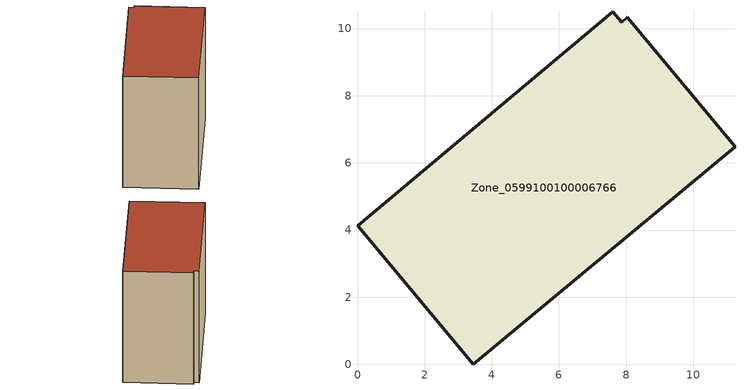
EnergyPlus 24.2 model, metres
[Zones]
Zone_0599100100006766
 floor ground (C_G): 0,4.13 7.61,10.5 7.87,10.19 8.04,10.34 11.24,6.48 3.45,0 z2.44
 wall outside (C_F): 0,4.13 3.45,0 11.24,6.48 8.04,10.34 7.87,10.19 7.61,10.5 0,4.13 z2.44:11.47
 roof outside (C_R): 7.61,10.5 0,4.13 3.45,0 11.24,6.48 8.04,10.34 7.87,10.19 z11.47
[BUILDING]
Pand.0599100100006766: North Axis=0; Terrain=City; Loads Convergence Tolerance Value=0.04; Temperature Convergence Tolerance Value=0.4; Solar Distribution=FullExterior; Maximum Number of Warmup Days=25; Minimum Number of Warmup Days=1
[Site:Location]
Rotterdam.The.Hague.AP_ZH_NLD Design_Conditions: Latitude=51.96; Longitude=4.45; Time Zone=1; Elevation=-4.5
[SITE:GROUNDTEMPERATURE:BUILDINGSURFACE]
18, 18, 18, 18, 18, 18, 18, 18, 18, 18, 18, 18
[MATERIAL] Thermal Absorptance=0.9; Solar Absorptance=0.7; Visible Absorptance=0.7
Name | Roughness | Thickness | Conductivity | Density | Specific Heat
G.TI.2015-2018 | MediumSmooth | 0.15 | 0.0428571 | 540 | 1210
F.TI.2015-2018 | Rough | 0.3 | 0.0666667 | 1920 | 840
R.TI.2015-2018 | MediumRough | 0.2 | 0.0333333 | 1500 | 1000
[CONSTRUCTION]
C_G: G.TI.2015-2018
C_F: F.TI.2015-2018
C_R: R.TI.2015-2018
[ZONE]
Zone_0599100100006766: Type=1; Multiplier=1; Ceiling Height=Autocalculate; Volume=Autocalculate; Floor Area=autocalculate; Part of Total Floor Area=Yes
[ZONEINFILTRATION:DESIGNFLOWRATE]
Infil_Zone_0599100100006766: Zone or ZoneList or Space or SpaceList=Zone_0599100100006766; Schedule=AlwaysOn; Design Flow Rate Calculation Method=Flow/Area; Flow Rate per Floor Area=0.0015; Constant Term Coefficient=1; Temperature Term Coefficient=0; Velocity Term Coefficient=0; Velocity Squared Term Coefficient=0
[HVACTEMPLATE:ZONE:IDEALLOADSAIRSYSTEM]
Zone_0599100100006766: Maximum Heating Supply Air Temperature=50; Minimum Cooling Supply Air Temperature=13; Maximum Heating Supply Air Humidity Ratio=0.0156; Minimum Cooling Supply Air Humidity Ratio=0.0077; Heating Limit=NoLimit; Cooling Limit=NoLimit; Dehumidification Control Type=ConstantSensibleHeatRatio; Cooling Sensible Heat Ratio=0.7; Dehumidification Setpoint=60; Humidification Control Type=None; Humidification Setpoint=30; Outdoor Air Method=None; Outdoor Air Flow Rate per Person=0.00944; Outdoor Air Flow Rate per Zone Floor Area=0; Outdoor Air Flow Rate per Zone=0; Demand Controlled Ventilation Type=None; Outdoor Air Economizer Type=NoEconomizer; Heat Recovery Type=None; Sensible Heat Recovery Effectiveness=0.7; Latent Heat Recovery Effectiveness=0.65
[ZONECONTROL:THERMOSTAT]
ThermostatControl_Zone_0599100100006766: Zone or ZoneList=Zone_0599100100006766; Control Type Schedule=DualSetpointControlType; Control 1=Thermostat_Zone_0599100100006766; Temperature Difference Between Cutout And Setpoint=0
[THERMOSTATSETPOINT:DUALSETPOINT]
Thermostat_Zone_0599100100006766: Heating Setpoint Temperature Schedule=HeatingSetpoint_Zone_0599100100006766; Cooling Setpoint Temperature Schedule=CoolingSetpoint_Zone_0599100100006766
[SCHEDULE:COMPACT]
HeatingSetpoint_Zone_0599100100006766: Through: 12/31, For: AllDays, Until: 24:00, 21
CoolingSetpoint_Zone_0599100100006766: Through: 12/31, For: AllDays, Until: 24:00, 24
DualSetpointControlType: Through: 12/31, For: AllDays, Until: 24:00, 4
AlwaysOn: Through: 12/31, For: AllDays, Until: 24:00, 1
